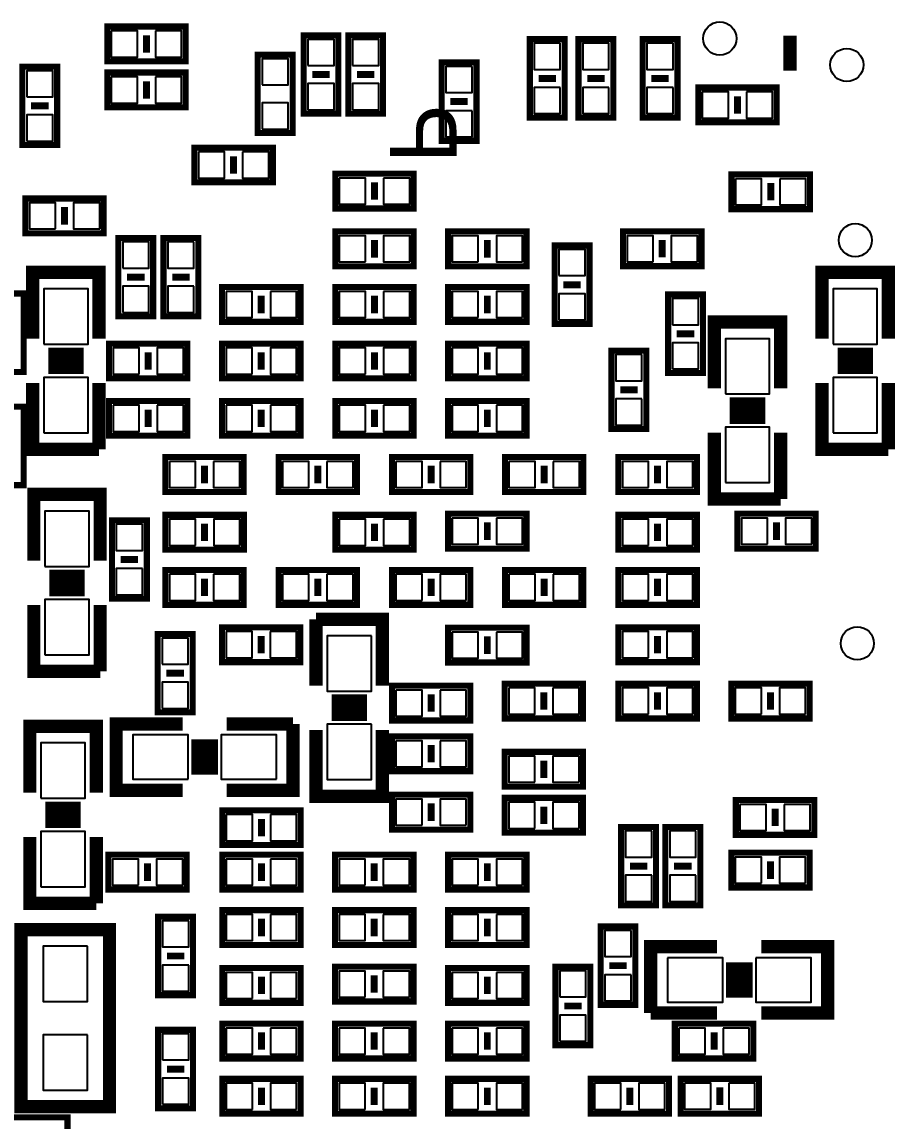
# Model space of a CAD drawing. Extents: x -61 to 349, y -42 to 245.
# Drawn here: x 32.76 to 42.78, y 19.43 to 32.04 of the extents above; entities that cross this region are included whole.
import ezdxf
from ezdxf.enums import TextEntityAlignment as Align

# ---------------------------------------------------------------- set-up
doc = ezdxf.new("R2010")
doc.units = 0
doc.layers.add('PACKAGE_GEOMETRY_SILKSCREEN_B', color=4, linetype='CONTINUOUS')
doc.layers.add('PIN_B', color=5, linetype='CONTINUOUS')

msp = doc.modelspace()

# ---------------------------------------------------------------- linework, layer by layer
at = {"layer": 'PACKAGE_GEOMETRY_SILKSCREEN_B'}
for points, const_width in [([(33.73882, 31.992316), (33.73882, 31.59252), (34.638996, 31.59252), (34.638996, 31.992316), (33.73882, 31.992316)], 0.070104), ([(34.188908, 31.692342), (34.188908, 31.892494)], 0.08001), ([(35.992816, 30.991048), (36.392612, 30.991048), (36.392612, 31.891224), (35.992816, 31.891224), (35.992816, 30.991048)], 0.070104), ([(36.505896, 30.991048), (36.905946, 30.991048), (36.905946, 31.891224), (36.505896, 31.891224), (36.505896, 30.991048)], 0.070104), ([(41.578022, 31.886398), (41.578022, 31.486348)], 0.1524), ([(38.990778, 31.847028), (38.590728, 31.847028), (38.590728, 30.946852), (38.990778, 30.946852), (38.990778, 31.847028)], 0.070104), ([(39.549324, 31.847028), (39.149528, 31.847028), (39.149528, 30.946852), (39.549324, 30.946852), (39.549324, 31.847028)], 0.070104), ([(40.285924, 31.846774), (39.885874, 31.846774), (39.885874, 30.946852), (40.285924, 30.946852), (40.285924, 31.846774)], 0.070104), ([(35.466528, 30.769052), (35.866578, 30.769052), (35.866578, 31.668974), (35.466528, 31.668974), (35.466528, 30.769052)], 0.070104), ([(32.764222, 30.631384), (33.164272, 30.631384), (33.164272, 31.53156), (32.764222, 31.53156), (32.764222, 30.631384)], 0.070104), ([(37.97808, 31.580328), (37.57803, 31.580328), (37.57803, 30.680152), (37.97808, 30.680152), (37.97808, 31.580328)], 0.070104), ([(33.73882, 31.46425), (33.73882, 31.0642), (34.638996, 31.0642), (34.638996, 31.46425), (33.73882, 31.46425)], 0.070104), ([(36.29279, 31.441136), (36.092638, 31.441136)], 0.08001), ([(36.80587, 31.441136), (36.605718, 31.441136)], 0.08001), ([(38.69055, 31.39694), (38.890702, 31.39694)], 0.08001), ([(39.24935, 31.39694), (39.449502, 31.39694)], 0.08001), ([(39.98595, 31.39694), (40.186102, 31.39694)], 0.08001), ([(34.188908, 31.164022), (34.188908, 31.364174)], 0.08001), ([(40.524938, 31.292038), (40.524938, 30.891988), (41.42486, 30.891988), (41.42486, 31.292038), (40.524938, 31.292038)], 0.070104), ([(37.677852, 31.13024), (37.878004, 31.13024)], 0.08001), ([(40.975026, 30.99181), (40.975026, 31.192216)], 0.08001), ([(33.06445, 31.081472), (32.864298, 31.081472)], 0.08001), ([(34.739326, 30.602936), (34.739326, 30.20314), (35.639502, 30.20314), (35.639502, 30.602936), (34.739326, 30.602936)], 0.070104), ([(35.189414, 30.302962), (35.189414, 30.503114)], 0.08001), ([(36.357306, 30.303216), (36.357306, 29.90342), (37.257482, 29.90342), (37.257482, 30.303216), (36.357306, 30.303216)], 0.070104), ([(40.906446, 30.29585), (40.906446, 29.8958), (41.806622, 29.8958), (41.806622, 30.29585), (40.906446, 30.29585)], 0.070104), ([(36.807394, 30.003242), (36.807394, 30.203394)], 0.08001), ([(41.356534, 29.995622), (41.356534, 30.195774)], 0.08001), ([(33.698688, 29.61894), (33.698688, 30.018736), (32.798512, 30.018736), (32.798512, 29.61894), (33.698688, 29.61894)], 0.070104), ([(33.2486, 29.918914), (33.2486, 29.718762)], 0.08001), ([(37.257482, 29.240226), (37.257482, 29.640276), (36.357306, 29.640276), (36.357306, 29.240226), (37.257482, 29.240226)], 0.070104), ([(38.552882, 29.240226), (38.552882, 29.640276), (37.652706, 29.640276), (37.652706, 29.240226), (38.552882, 29.240226)], 0.070104), ([(40.561514, 29.241242), (40.561514, 29.641038), (39.661338, 29.641038), (39.661338, 29.241242), (40.561514, 29.241242)], 0.070104), ([(33.866836, 28.66517), (34.266632, 28.66517), (34.266632, 29.565346), (33.866836, 29.565346), (33.866836, 28.66517)], 0.070104), ([(34.785046, 29.565346), (34.384996, 29.565346), (34.384996, 28.66517), (34.785046, 28.66517), (34.785046, 29.565346)], 0.070104), ([(36.807394, 29.540454), (36.807394, 29.340302)], 0.08001), ([(38.102794, 29.540454), (38.102794, 29.340302)], 0.08001), ([(40.111426, 29.541216), (40.111426, 29.341064)], 0.08001), ([(38.875716, 28.579064), (39.275512, 28.579064), (39.275512, 29.478986), (38.875716, 29.478986), (38.875716, 28.579064)], 0.070104), ([(33.645094, 28.409138), (33.645094, 29.171138), (32.883094, 29.171138), (32.883094, 28.409138)], 0.1524), ([(34.16681, 29.115258), (33.966658, 29.115258)], 0.08001), ([(34.484818, 29.115258), (34.68497, 29.115258)], 0.08001), ([(42.707814, 28.409138), (42.707814, 29.171138), (41.945814, 29.171138), (41.945814, 28.409138)], 0.1524), ([(35.057334, 29.00172), (35.057334, 28.601924), (35.95751, 28.601924), (35.95751, 29.00172), (35.057334, 29.00172)], 0.070104), ([(36.357306, 29.00172), (36.357306, 28.601924), (37.257482, 28.601924), (37.257482, 29.00172), (36.357306, 29.00172)], 0.070104), ([(38.552882, 28.601924), (38.552882, 29.00172), (37.652706, 29.00172), (37.652706, 28.601924), (38.552882, 28.601924)], 0.070104), ([(39.17569, 29.028898), (38.975538, 29.028898)], 0.08001), ([(32.778446, 28.927298), (32.378396, 28.927298), (32.378396, 28.027376), (32.778446, 28.027376), (32.778446, 28.927298)], 0.070104), ([(35.507422, 28.701746), (35.507422, 28.901898)], 0.08001), ([(36.807394, 28.701746), (36.807394, 28.901898)], 0.08001), ([(38.102794, 28.901898), (38.102794, 28.701746)], 0.08001), ([(40.178736, 28.015438), (40.578532, 28.015438), (40.578532, 28.915614), (40.178736, 28.915614), (40.178736, 28.015438)], 0.070104), ([(41.470834, 27.837638), (41.470834, 28.599638), (40.708834, 28.599638), (40.708834, 27.837638)], 0.1524), ([(34.659062, 27.9527), (34.659062, 28.35275), (33.758886, 28.35275), (33.758886, 27.9527), (34.659062, 27.9527)], 0.070104), ([(35.95751, 27.9527), (35.95751, 28.35275), (35.057334, 28.35275), (35.057334, 27.9527), (35.95751, 27.9527)], 0.070104), ([(37.257482, 27.9527), (37.257482, 28.35275), (36.357306, 28.35275), (36.357306, 27.9527), (37.257482, 27.9527)], 0.070104), ([(37.652706, 28.35275), (37.652706, 27.9527), (38.552882, 27.9527), (38.552882, 28.35275), (37.652706, 28.35275)], 0.070104), ([(40.47871, 28.465526), (40.278558, 28.465526)], 0.08001), ([(33.467294, 28.231338), (33.060894, 28.231338)], 0.1524), ([(34.208974, 28.252674), (34.208974, 28.052522)], 0.08001), ([(35.507422, 28.252674), (35.507422, 28.052522)], 0.08001), ([(36.807394, 28.252674), (36.807394, 28.052522)], 0.08001), ([(38.102794, 28.052522), (38.102794, 28.252674)], 0.08001), ([(39.928546, 28.271724), (39.528496, 28.271724), (39.528496, 27.371548), (39.928546, 27.371548), (39.928546, 28.271724)], 0.070104), ([(42.530014, 28.231338), (42.123614, 28.231338)], 0.1524), ([(33.467294, 28.078938), (33.060894, 28.078938)], 0.1524), ([(42.530014, 28.078938), (42.123614, 28.078938)], 0.1524), ([(32.883094, 27.901138), (32.883094, 27.139138), (33.645094, 27.139138)], 0.1524), ([(33.645094, 27.139138), (33.645094, 27.901138)], 0.1524), ([(41.945814, 27.901138), (41.945814, 27.139138), (42.707814, 27.139138)], 0.1524), ([(42.707814, 27.139138), (42.707814, 27.901138)], 0.1524), ([(39.628318, 27.821636), (39.82847, 27.821636)], 0.08001), ([(32.778446, 27.627326), (32.378396, 27.627326), (32.378396, 26.72715), (32.778446, 26.72715), (32.778446, 27.627326)], 0.070104), ([(33.758886, 27.694636), (33.758886, 27.29484), (34.659062, 27.29484), (34.659062, 27.694636), (33.758886, 27.694636)], 0.070104), ([(34.208974, 27.394662), (34.208974, 27.594814)], 0.08001), ([(35.057334, 27.694636), (35.057334, 27.29484), (35.95751, 27.29484), (35.95751, 27.694636), (35.057334, 27.694636)], 0.070104), ([(35.507422, 27.394662), (35.507422, 27.594814)], 0.08001), ([(36.357306, 27.694636), (36.357306, 27.29484), (37.257482, 27.29484), (37.257482, 27.694636), (36.357306, 27.694636)], 0.070104), ([(36.807394, 27.394662), (36.807394, 27.594814)], 0.08001), ([(37.652706, 27.694636), (37.652706, 27.29484), (38.552882, 27.29484), (38.552882, 27.694636), (37.652706, 27.694636)], 0.070104), ([(38.102794, 27.394662), (38.102794, 27.594814)], 0.08001), ([(41.293034, 27.659838), (40.886634, 27.659838)], 0.1524), ([(41.293034, 27.507438), (40.886634, 27.507438)], 0.1524), ([(40.708834, 27.329638), (40.708834, 26.567638), (41.470834, 26.567638)], 0.1524), ([(41.470834, 26.567638), (41.470834, 27.329638)], 0.1524), ([(34.406332, 27.049476), (34.406332, 26.649426), (35.306508, 26.649426), (35.306508, 27.049476), (34.406332, 27.049476)], 0.070104), ([(35.706812, 27.049476), (35.706812, 26.649426), (36.606988, 26.649426), (36.606988, 27.049476), (35.706812, 27.049476)], 0.070104), ([(37.007546, 27.049476), (37.007546, 26.649426), (37.907722, 26.649426), (37.907722, 27.049476), (37.007546, 27.049476)], 0.070104), ([(38.305486, 27.049476), (38.305486, 26.649426), (39.205662, 26.649426), (39.205662, 27.049476), (38.305486, 27.049476)], 0.070104), ([(40.508174, 26.649426), (40.508174, 27.049476), (39.607998, 27.049476), (39.607998, 26.649426), (40.508174, 26.649426)], 0.070104), ([(34.85642, 26.749502), (34.85642, 26.949654)], 0.08001), ([(36.1569, 26.749502), (36.1569, 26.949654)], 0.08001), ([(37.457634, 26.749502), (37.457634, 26.949654)], 0.08001), ([(38.755574, 26.749502), (38.755574, 26.949654)], 0.08001), ([(40.058086, 26.949654), (40.058086, 26.749502)], 0.08001), ([(33.657794, 25.858978), (33.657794, 26.620978), (32.895794, 26.620978), (32.895794, 25.858978)], 0.1524), ([(35.307016, 25.98674), (35.307016, 26.386536), (34.40684, 26.386536), (34.40684, 25.98674), (35.307016, 25.98674)], 0.070104), ([(36.357306, 26.386536), (36.357306, 25.98674), (37.257482, 25.98674), (37.257482, 26.386536), (36.357306, 26.386536)], 0.070104), ([(37.652706, 26.399236), (37.652706, 25.99944), (38.552882, 25.99944), (38.552882, 26.399236), (37.652706, 26.399236)], 0.070104), ([(40.508174, 25.98674), (40.508174, 26.386536), (39.607998, 26.386536), (39.607998, 25.98674), (40.508174, 25.98674)], 0.070104), ([(41.873932, 25.99944), (41.873932, 26.399236), (40.973756, 26.399236), (40.973756, 25.99944), (41.873932, 25.99944)], 0.070104), ([(34.192972, 26.324306), (33.792922, 26.324306), (33.792922, 25.42413), (34.192972, 25.42413), (34.192972, 26.324306)], 0.070104), ([(34.856928, 26.286714), (34.856928, 26.086562)], 0.08001), ([(36.807394, 26.086562), (36.807394, 26.286714)], 0.08001), ([(38.102794, 26.099262), (38.102794, 26.299414)], 0.08001), ([(40.058086, 26.286714), (40.058086, 26.086562)], 0.08001), ([(41.423844, 26.299414), (41.423844, 26.099262)], 0.08001), ([(33.892998, 25.874218), (34.09315, 25.874218)], 0.08001), ([(33.479994, 25.681178), (33.073594, 25.681178)], 0.1524), ([(34.406332, 25.754076), (34.406332, 25.354026), (35.306508, 25.354026), (35.306508, 25.754076), (34.406332, 25.754076)], 0.070104), ([(35.706812, 25.754076), (35.706812, 25.354026), (36.606988, 25.354026), (36.606988, 25.754076), (35.706812, 25.754076)], 0.070104), ([(37.907722, 25.354026), (37.907722, 25.754076), (37.007546, 25.754076), (37.007546, 25.354026), (37.907722, 25.354026)], 0.070104), ([(38.305486, 25.754076), (38.305486, 25.354026), (39.205662, 25.354026), (39.205662, 25.754076), (38.305486, 25.754076)], 0.070104), ([(40.508174, 25.354026), (40.508174, 25.754076), (39.607998, 25.754076), (39.607998, 25.354026), (40.508174, 25.354026)], 0.070104), ([(34.85642, 25.454102), (34.85642, 25.654254)], 0.08001), ([(36.1569, 25.454102), (36.1569, 25.654254)], 0.08001), ([(37.457634, 25.654254), (37.457634, 25.454102)], 0.08001), ([(38.755574, 25.454102), (38.755574, 25.654254)], 0.08001), ([(40.058086, 25.654254), (40.058086, 25.454102)], 0.08001), ([(33.479994, 25.528778), (33.073594, 25.528778)], 0.1524), ([(32.895794, 25.350978), (32.895794, 24.588978), (33.657794, 24.588978)], 0.1524), ([(33.657794, 24.588978), (33.657794, 25.350978)], 0.1524), ([(36.136834, 25.188418), (36.136834, 24.426418)], 0.1524), ([(36.898834, 24.426418), (36.898834, 25.188418), (36.136834, 25.188418)], 0.1524), ([(35.056826, 25.095708), (35.056826, 24.695912), (35.957002, 24.695912), (35.957002, 25.095708), (35.056826, 25.095708)], 0.070104), ([(37.652706, 25.091136), (37.652706, 24.69134), (38.552882, 24.69134), (38.552882, 25.091136), (37.652706, 25.091136)], 0.070104), ([(40.508174, 24.695912), (40.508174, 25.095708), (39.607998, 25.095708), (39.607998, 24.695912), (40.508174, 24.695912)], 0.070104), ([(34.318702, 24.11857), (34.718752, 24.11857), (34.718752, 25.018746), (34.318702, 25.018746), (34.318702, 24.11857)], 0.070104), ([(35.506914, 24.795734), (35.506914, 24.995886)], 0.08001), ([(38.102794, 24.791162), (38.102794, 24.991314)], 0.08001), ([(40.058086, 24.995886), (40.058086, 24.795734)], 0.08001), ([(34.61893, 24.568658), (34.418778, 24.568658)], 0.08001), ([(38.302438, 24.449278), (38.302438, 24.049228), (39.202614, 24.049228), (39.202614, 24.449278), (38.302438, 24.449278)], 0.070104), ([(40.508174, 24.049228), (40.508174, 24.449278), (39.607998, 24.449278), (39.607998, 24.049228), (40.508174, 24.049228)], 0.070104), ([(41.803828, 24.049228), (41.803828, 24.449278), (40.903652, 24.449278), (40.903652, 24.049228), (41.803828, 24.049228)], 0.070104), ([(37.007546, 24.425656), (37.007546, 24.02586), (37.907722, 24.02586), (37.907722, 24.425656), (37.007546, 24.425656)], 0.070104), ([(37.457634, 24.125682), (37.457634, 24.325834)], 0.08001), ([(38.752526, 24.149304), (38.752526, 24.349456)], 0.08001), ([(40.058086, 24.349456), (40.058086, 24.149304)], 0.08001), ([(41.35374, 24.349456), (41.35374, 24.149304)], 0.08001), ([(36.314634, 24.248618), (36.721034, 24.248618)], 0.1524), ([(36.314634, 24.096218), (36.721034, 24.096218)], 0.1524), ([(33.612074, 23.197058), (33.612074, 23.959058), (32.850074, 23.959058), (32.850074, 23.197058)], 0.1524), ([(34.602928, 23.986998), (33.840928, 23.986998), (33.840928, 23.224998), (34.602928, 23.224998)], 0.1524), ([(35.872928, 23.986998), (35.110928, 23.986998)], 0.1524), ([(35.110928, 23.224998), (35.872928, 23.224998), (35.872928, 23.986998)], 0.1524), ([(36.136834, 23.918418), (36.136834, 23.156418), (36.898834, 23.156418), (36.898834, 23.918418)], 0.1524), ([(34.780728, 23.809198), (34.780728, 23.402798)], 0.1524), ([(34.933128, 23.809198), (34.933128, 23.402798)], 0.1524), ([(37.007546, 23.84425), (37.007546, 23.4442), (37.907722, 23.4442), (37.907722, 23.84425), (37.007546, 23.84425)], 0.070104), ([(37.457634, 23.544022), (37.457634, 23.744174)], 0.08001), ([(39.202614, 23.2664), (39.202614, 23.66645), (38.302438, 23.66645), (38.302438, 23.2664), (39.202614, 23.2664)], 0.070104), ([(38.752526, 23.566374), (38.752526, 23.366222)], 0.08001), ([(33.434274, 23.019258), (33.027874, 23.019258)], 0.1524), ([(37.907722, 22.77364), (37.907722, 23.173436), (37.007546, 23.173436), (37.007546, 22.77364), (37.907722, 22.77364)], 0.070104), ([(37.457634, 23.073614), (37.457634, 22.873462)], 0.08001), ([(39.202614, 22.737826), (39.202614, 23.137876), (38.302438, 23.137876), (38.302438, 22.737826), (39.202614, 22.737826)], 0.070104), ([(40.956738, 23.113238), (40.956738, 22.713442), (41.856914, 22.713442), (41.856914, 23.113238), (40.956738, 23.113238)], 0.070104), ([(35.059366, 22.995636), (35.059366, 22.59584), (35.959542, 22.59584), (35.959542, 22.995636), (35.059366, 22.995636)], 0.070104), ([(38.752526, 23.038054), (38.752526, 22.837902)], 0.08001), ([(41.406826, 22.813264), (41.406826, 23.013416)], 0.08001), ([(33.434274, 22.866858), (33.027874, 22.866858)], 0.1524), ([(35.509454, 22.695662), (35.509454, 22.895814)], 0.08001), ([(40.040052, 22.803612), (39.640002, 22.803612), (39.640002, 21.90369), (40.040052, 21.90369), (40.040052, 22.803612)], 0.070104), ([(40.548052, 22.803612), (40.148002, 22.803612), (40.148002, 21.90369), (40.548052, 21.90369), (40.548052, 22.803612)], 0.070104), ([(32.850074, 22.689058), (32.850074, 21.927058), (33.612074, 21.927058)], 0.1524), ([(33.612074, 21.927058), (33.612074, 22.689058)], 0.1524), ([(34.651442, 22.0853), (34.651442, 22.48535), (33.751266, 22.48535), (33.751266, 22.0853), (34.651442, 22.0853)], 0.070104), ([(35.059366, 22.48535), (35.059366, 22.0853), (35.959542, 22.0853), (35.959542, 22.48535), (35.059366, 22.48535)], 0.070104), ([(37.254688, 22.0853), (37.254688, 22.48535), (36.354512, 22.48535), (36.354512, 22.0853), (37.254688, 22.0853)], 0.070104), ([(38.552882, 22.0853), (38.552882, 22.48535), (37.652706, 22.48535), (37.652706, 22.0853), (38.552882, 22.0853)], 0.070104), ([(41.803828, 22.10816), (41.803828, 22.507956), (40.903652, 22.507956), (40.903652, 22.10816), (41.803828, 22.10816)], 0.070104), ([(34.201354, 22.385274), (34.201354, 22.185122)], 0.08001), ([(35.509454, 22.185122), (35.509454, 22.385274)], 0.08001), ([(36.8046, 22.385274), (36.8046, 22.185122)], 0.08001), ([(38.102794, 22.385274), (38.102794, 22.185122)], 0.08001), ([(39.740078, 22.353778), (39.94023, 22.353778)], 0.08001), ([(40.248078, 22.353778), (40.44823, 22.353778)], 0.08001), ([(41.35374, 22.408134), (41.35374, 22.207982)], 0.08001), ([(35.059366, 21.84908), (35.059366, 21.44903), (35.959542, 21.44903), (35.959542, 21.84908), (35.059366, 21.84908)], 0.070104), ([(36.354512, 21.84908), (36.354512, 21.44903), (37.254688, 21.44903), (37.254688, 21.84908), (36.354512, 21.84908)], 0.070104), ([(37.652706, 21.84908), (37.652706, 21.44903), (38.552882, 21.44903), (38.552882, 21.84908), (37.652706, 21.84908)], 0.070104), ([(32.748474, 21.624798), (32.748474, 19.592798), (33.764474, 19.592798), (33.764474, 21.624798), (32.748474, 21.624798)], 0.1524), ([(34.723832, 21.772626), (34.324036, 21.772626), (34.324036, 20.87245), (34.723832, 20.87245), (34.723832, 21.772626)], 0.070104), ([(35.509454, 21.549106), (35.509454, 21.749258)], 0.08001), ([(36.8046, 21.549106), (36.8046, 21.749258)], 0.08001), ([(38.102794, 21.549106), (38.102794, 21.749258)], 0.08001), ([(39.803324, 21.661628), (39.403528, 21.661628), (39.403528, 20.761452), (39.803324, 20.761452), (39.803324, 21.661628)], 0.070104), ([(40.741854, 21.429218), (39.979854, 21.429218), (39.979854, 20.667218)], 0.1524), ([(41.249854, 20.667218), (42.011854, 20.667218), (42.011854, 21.429218), (41.249854, 21.429218)], 0.1524), ([(34.423858, 21.322538), (34.62401, 21.322538)], 0.08001), ([(40.919654, 20.845018), (40.919654, 21.251418)], 0.1524), ([(41.072054, 20.845018), (41.072054, 21.251418)], 0.1524), ([(35.959542, 20.78482), (35.959542, 21.184616), (35.059366, 21.184616), (35.059366, 20.78482), (35.959542, 20.78482)], 0.070104), ([(37.254688, 20.80006), (37.254688, 21.199856), (36.354512, 21.199856), (36.354512, 20.80006), (37.254688, 20.80006)], 0.070104), ([(37.652706, 21.184616), (37.652706, 20.78482), (38.552882, 20.78482), (38.552882, 21.184616), (37.652706, 21.184616)], 0.070104), ([(38.885622, 20.298664), (39.285672, 20.298664), (39.285672, 21.198586), (38.885622, 21.198586), (38.885622, 20.298664)], 0.070104), ([(39.50335, 21.21154), (39.703502, 21.21154)], 0.08001), ([(35.509454, 21.084794), (35.509454, 20.884642)], 0.08001), ([(36.8046, 21.100034), (36.8046, 20.899882)], 0.08001), ([(38.102794, 20.884642), (38.102794, 21.084794)], 0.08001), ([(39.18585, 20.748498), (38.985698, 20.748498)], 0.08001), ([(39.979854, 20.667218), (40.741854, 20.667218)], 0.1524), ([(35.059366, 20.545552), (35.059366, 20.145502), (35.959542, 20.145502), (35.959542, 20.545552), (35.059366, 20.545552)], 0.070104), ([(36.354512, 20.545552), (36.354512, 20.145502), (37.254688, 20.145502), (37.254688, 20.545552), (36.354512, 20.545552)], 0.070104), ([(37.652706, 20.545552), (37.652706, 20.145502), (38.552882, 20.145502), (38.552882, 20.545552), (37.652706, 20.545552)], 0.070104), ([(40.256206, 20.545552), (40.256206, 20.145502), (41.156382, 20.145502), (41.156382, 20.545552), (40.256206, 20.545552)], 0.070104), ([(34.324036, 19.574764), (34.723832, 19.574764), (34.723832, 20.474686), (34.324036, 20.474686), (34.324036, 19.574764)], 0.070104), ([(35.509454, 20.245324), (35.509454, 20.445476)], 0.08001), ([(36.8046, 20.245324), (36.8046, 20.445476)], 0.08001), ([(38.102794, 20.245324), (38.102794, 20.445476)], 0.08001), ([(40.706294, 20.245324), (40.706294, 20.445476)], 0.08001), ([(34.62401, 20.024598), (34.423858, 20.024598)], 0.08001), ([(35.959542, 19.512026), (35.959542, 19.912076), (35.059366, 19.912076), (35.059366, 19.512026), (35.959542, 19.512026)], 0.070104), ([(37.254688, 19.512026), (37.254688, 19.912076), (36.354512, 19.912076), (36.354512, 19.512026), (37.254688, 19.512026)], 0.070104), ([(38.552882, 19.512026), (38.552882, 19.912076), (37.652706, 19.912076), (37.652706, 19.512026), (38.552882, 19.512026)], 0.070104), ([(40.188642, 19.512026), (40.188642, 19.912076), (39.288466, 19.912076), (39.288466, 19.512026), (40.188642, 19.512026)], 0.070104), ([(40.321738, 19.912838), (40.321738, 19.512788), (41.221914, 19.512788), (41.221914, 19.912838), (40.321738, 19.912838)], 0.070104), ([(35.509454, 19.812254), (35.509454, 19.612102)], 0.08001), ([(36.8046, 19.812254), (36.8046, 19.612102)], 0.08001), ([(38.102794, 19.812254), (38.102794, 19.612102)], 0.08001), ([(39.738554, 19.812254), (39.738554, 19.612102)], 0.08001), ([(40.771826, 19.612864), (40.771826, 19.813016)], 0.08001), ([(32.382968, 19.469354), (32.382968, 19.069304), (33.28289, 19.069304), (33.28289, 19.469354), (32.382968, 19.469354)], 0.070104)]:
    msp.add_lwpolyline(points, dxfattribs=dict(at, const_width=const_width))
at = {"layer": 'PIN_B'}
for points in [[(33.784921, 31.942405), (33.784921, 31.642431), (34.084895, 31.642431), (34.084895, 31.942405)], [(34.292921, 31.942405), (34.292921, 31.642431), (34.592895, 31.642431), (34.592895, 31.942405)], [(36.042727, 31.545149), (36.342701, 31.545149), (36.342701, 31.845123), (36.042727, 31.845123)], [(36.555807, 31.545149), (36.855781, 31.545149), (36.855781, 31.845123), (36.555807, 31.845123)], [(38.940613, 31.800927), (38.640639, 31.800927), (38.640639, 31.500953), (38.940613, 31.500953)], [(39.499413, 31.800927), (39.199439, 31.800927), (39.199439, 31.500953), (39.499413, 31.500953)], [(40.236013, 31.800927), (39.936039, 31.800927), (39.936039, 31.500953), (40.236013, 31.500953)], [(35.516439, 31.323153), (35.816413, 31.323153), (35.816413, 31.623127), (35.516439, 31.623127)], [(32.814387, 31.185485), (33.114361, 31.185485), (33.114361, 31.485459), (32.814387, 31.485459)], [(37.927915, 31.534227), (37.627941, 31.534227), (37.627941, 31.234253), (37.927915, 31.234253)], [(33.784921, 31.414085), (33.784921, 31.114111), (34.084895, 31.114111), (34.084895, 31.414085)], [(34.292921, 31.414085), (34.292921, 31.114111), (34.592895, 31.114111), (34.592895, 31.414085)], [(36.042727, 31.037149), (36.342701, 31.037149), (36.342701, 31.337123), (36.042727, 31.337123)], [(36.555807, 31.037149), (36.855781, 31.037149), (36.855781, 31.337123), (36.555807, 31.337123)], [(38.940613, 31.292927), (38.640639, 31.292927), (38.640639, 30.992953), (38.940613, 30.992953)], [(39.499413, 31.292927), (39.199439, 31.292927), (39.199439, 30.992953), (39.499413, 30.992953)], [(40.236013, 31.292927), (39.936039, 31.292927), (39.936039, 30.992953), (40.236013, 30.992953)], [(40.571039, 31.242127), (40.571039, 30.942153), (40.871013, 30.942153), (40.871013, 31.242127)], [(41.079039, 31.242127), (41.079039, 30.942153), (41.379013, 30.942153), (41.379013, 31.242127)], [(35.516439, 30.815153), (35.816413, 30.815153), (35.816413, 31.115127), (35.516439, 31.115127)], [(32.814387, 30.677485), (33.114361, 30.677485), (33.114361, 30.977459), (32.814387, 30.977459)], [(37.927915, 31.026227), (37.627941, 31.026227), (37.627941, 30.726253), (37.927915, 30.726253)], [(34.785427, 30.553025), (34.785427, 30.253051), (35.085401, 30.253051), (35.085401, 30.553025)], [(35.293427, 30.553025), (35.293427, 30.253051), (35.593401, 30.253051), (35.593401, 30.553025)], [(36.403407, 30.253305), (36.403407, 29.953331), (36.703381, 29.953331), (36.703381, 30.253305)], [(36.911407, 30.253305), (36.911407, 29.953331), (37.211381, 29.953331), (37.211381, 30.253305)], [(40.952547, 30.245685), (40.952547, 29.945711), (41.252521, 29.945711), (41.252521, 30.245685)], [(41.460547, 30.245685), (41.460547, 29.945711), (41.760521, 29.945711), (41.760521, 30.245685)], [(33.144714, 29.668724), (33.144714, 29.968698), (32.84474, 29.968698), (32.84474, 29.668724)], [(33.652714, 29.668724), (33.652714, 29.968698), (33.35274, 29.968698), (33.35274, 29.668724)], [(36.703508, 29.290264), (36.703508, 29.590238), (36.403534, 29.590238), (36.403534, 29.290264)], [(37.211508, 29.290264), (37.211508, 29.590238), (36.911534, 29.590238), (36.911534, 29.290264)], [(37.998908, 29.290264), (37.998908, 29.590238), (37.698934, 29.590238), (37.698934, 29.290264)], [(38.506908, 29.290264), (38.506908, 29.590238), (38.206934, 29.590238), (38.206934, 29.290264)], [(40.00754, 29.291026), (40.00754, 29.591), (39.707566, 29.591), (39.707566, 29.291026)], [(40.51554, 29.291026), (40.51554, 29.591), (40.215566, 29.591), (40.215566, 29.291026)], [(33.916747, 29.219271), (34.216721, 29.219271), (34.216721, 29.519245), (33.916747, 29.519245)], [(34.734881, 29.519245), (34.434907, 29.519245), (34.434907, 29.219271), (34.734881, 29.219271)], [(38.925627, 29.132911), (39.225601, 29.132911), (39.225601, 29.432885), (38.925627, 29.432885)], [(33.010094, 28.345638), (33.518094, 28.345638), (33.518094, 28.980638), (33.010094, 28.980638)], [(33.916747, 28.711271), (34.216721, 28.711271), (34.216721, 29.011245), (33.916747, 29.011245)], [(34.734881, 29.011245), (34.434907, 29.011245), (34.434907, 28.711271), (34.734881, 28.711271)], [(35.103435, 28.951809), (35.103435, 28.651835), (35.403409, 28.651835), (35.403409, 28.951809)], [(35.611435, 28.951809), (35.611435, 28.651835), (35.911409, 28.651835), (35.911409, 28.951809)], [(36.403407, 28.951809), (36.403407, 28.651835), (36.703381, 28.651835), (36.703381, 28.951809)], [(36.911407, 28.951809), (36.911407, 28.651835), (37.211381, 28.651835), (37.211381, 28.951809)], [(37.998908, 28.651708), (37.998908, 28.951682), (37.698934, 28.951682), (37.698934, 28.651708)], [(38.506908, 28.651708), (38.506908, 28.951682), (38.206934, 28.951682), (38.206934, 28.651708)], [(38.925627, 28.624911), (39.225601, 28.624911), (39.225601, 28.924885), (38.925627, 28.924885)], [(42.072814, 28.345638), (42.580814, 28.345638), (42.580814, 28.980638), (42.072814, 28.980638)], [(40.228647, 28.569539), (40.528621, 28.569539), (40.528621, 28.869513), (40.228647, 28.869513)], [(40.835834, 27.774138), (41.343834, 27.774138), (41.343834, 28.409138), (40.835834, 28.409138)], [(34.105088, 28.002484), (34.105088, 28.302458), (33.805114, 28.302458), (33.805114, 28.002484)], [(34.613088, 28.002484), (34.613088, 28.302458), (34.313114, 28.302458), (34.313114, 28.002484)], [(35.403536, 28.002484), (35.403536, 28.302458), (35.103562, 28.302458), (35.103562, 28.002484)], [(35.911536, 28.002484), (35.911536, 28.302458), (35.611562, 28.302458), (35.611562, 28.002484)], [(36.703508, 28.002484), (36.703508, 28.302458), (36.403534, 28.302458), (36.403534, 28.002484)], [(37.211508, 28.002484), (37.211508, 28.302458), (36.911534, 28.302458), (36.911534, 28.002484)], [(37.698807, 28.302585), (37.698807, 28.002611), (37.998781, 28.002611), (37.998781, 28.302585)], [(38.206807, 28.302585), (38.206807, 28.002611), (38.506781, 28.002611), (38.506781, 28.302585)], [(40.228647, 28.061539), (40.528621, 28.061539), (40.528621, 28.361513), (40.228647, 28.361513)], [(39.878381, 28.225623), (39.578407, 28.225623), (39.578407, 27.925649), (39.878381, 27.925649)], [(33.010094, 27.329638), (33.518094, 27.329638), (33.518094, 27.964638), (33.010094, 27.964638)], [(42.072814, 27.329638), (42.580814, 27.329638), (42.580814, 27.964638), (42.072814, 27.964638)], [(33.804987, 27.644725), (33.804987, 27.344751), (34.104961, 27.344751), (34.104961, 27.644725)], [(34.312987, 27.644725), (34.312987, 27.344751), (34.612961, 27.344751), (34.612961, 27.644725)], [(35.103435, 27.644725), (35.103435, 27.344751), (35.403409, 27.344751), (35.403409, 27.644725)], [(35.611435, 27.644725), (35.611435, 27.344751), (35.911409, 27.344751), (35.911409, 27.644725)], [(36.403407, 27.644725), (36.403407, 27.344751), (36.703381, 27.344751), (36.703381, 27.644725)], [(36.911407, 27.644725), (36.911407, 27.344751), (37.211381, 27.344751), (37.211381, 27.644725)], [(37.698807, 27.644725), (37.698807, 27.344751), (37.998781, 27.344751), (37.998781, 27.644725)], [(38.206807, 27.644725), (38.206807, 27.344751), (38.506781, 27.344751), (38.506781, 27.644725)], [(39.878381, 27.717623), (39.578407, 27.717623), (39.578407, 27.417649), (39.878381, 27.417649)], [(40.835834, 26.758138), (41.343834, 26.758138), (41.343834, 27.393138), (40.835834, 27.393138)], [(34.452433, 26.999565), (34.452433, 26.699591), (34.752407, 26.699591), (34.752407, 26.999565)], [(34.960433, 26.999565), (34.960433, 26.699591), (35.260407, 26.699591), (35.260407, 26.999565)], [(35.752913, 26.999565), (35.752913, 26.699591), (36.052887, 26.699591), (36.052887, 26.999565)], [(36.260913, 26.999565), (36.260913, 26.699591), (36.560887, 26.699591), (36.560887, 26.999565)], [(37.053647, 26.999565), (37.053647, 26.699591), (37.353621, 26.699591), (37.353621, 26.999565)], [(37.561647, 26.999565), (37.561647, 26.699591), (37.861621, 26.699591), (37.861621, 26.999565)], [(38.351587, 26.999565), (38.351587, 26.699591), (38.651561, 26.699591), (38.651561, 26.999565)], [(38.859587, 26.999565), (38.859587, 26.699591), (39.159561, 26.699591), (39.159561, 26.999565)], [(39.9542, 26.699464), (39.9542, 26.999438), (39.654226, 26.999438), (39.654226, 26.699464)], [(40.4622, 26.699464), (40.4622, 26.999438), (40.162226, 26.999438), (40.162226, 26.699464)], [(33.022794, 25.795478), (33.530794, 25.795478), (33.530794, 26.430478), (33.022794, 26.430478)], [(34.143061, 26.278205), (33.843087, 26.278205), (33.843087, 25.978231), (34.143061, 25.978231)], [(34.753042, 26.036524), (34.753042, 26.336498), (34.453068, 26.336498), (34.453068, 26.036524)], [(35.261042, 26.036524), (35.261042, 26.336498), (34.961068, 26.336498), (34.961068, 26.036524)], [(36.403407, 26.336625), (36.403407, 26.036651), (36.703381, 26.036651), (36.703381, 26.336625)], [(36.911407, 26.336625), (36.911407, 26.036651), (37.211381, 26.036651), (37.211381, 26.336625)], [(37.698807, 26.349325), (37.698807, 26.049351), (37.998781, 26.049351), (37.998781, 26.349325)], [(38.206807, 26.349325), (38.206807, 26.049351), (38.506781, 26.049351), (38.506781, 26.349325)], [(39.9542, 26.036524), (39.9542, 26.336498), (39.654226, 26.336498), (39.654226, 26.036524)], [(40.4622, 26.036524), (40.4622, 26.336498), (40.162226, 26.336498), (40.162226, 26.036524)], [(41.319958, 26.049224), (41.319958, 26.349198), (41.019984, 26.349198), (41.019984, 26.049224)], [(41.827958, 26.049224), (41.827958, 26.349198), (41.527984, 26.349198), (41.527984, 26.049224)], [(34.143061, 25.770205), (33.843087, 25.770205), (33.843087, 25.470231), (34.143061, 25.470231)], [(34.452433, 25.704165), (34.452433, 25.404191), (34.752407, 25.404191), (34.752407, 25.704165)], [(34.960433, 25.704165), (34.960433, 25.404191), (35.260407, 25.404191), (35.260407, 25.704165)], [(35.752913, 25.704165), (35.752913, 25.404191), (36.052887, 25.404191), (36.052887, 25.704165)], [(36.260913, 25.704165), (36.260913, 25.404191), (36.560887, 25.404191), (36.560887, 25.704165)], [(37.353748, 25.404064), (37.353748, 25.704038), (37.053774, 25.704038), (37.053774, 25.404064)], [(37.861748, 25.404064), (37.861748, 25.704038), (37.561774, 25.704038), (37.561774, 25.404064)], [(38.351587, 25.704165), (38.351587, 25.404191), (38.651561, 25.404191), (38.651561, 25.704165)], [(38.859587, 25.704165), (38.859587, 25.404191), (39.159561, 25.404191), (39.159561, 25.704165)], [(39.9542, 25.404064), (39.9542, 25.704038), (39.654226, 25.704038), (39.654226, 25.404064)], [(40.4622, 25.404064), (40.4622, 25.704038), (40.162226, 25.704038), (40.162226, 25.404064)], [(33.022794, 24.779478), (33.530794, 24.779478), (33.530794, 25.414478), (33.022794, 25.414478)], [(35.102927, 25.045797), (35.102927, 24.745823), (35.402901, 24.745823), (35.402901, 25.045797)], [(35.610927, 25.045797), (35.610927, 24.745823), (35.910901, 24.745823), (35.910901, 25.045797)], [(36.771834, 24.997918), (36.263834, 24.997918), (36.263834, 24.362918), (36.771834, 24.362918)], [(37.698807, 25.041225), (37.698807, 24.741251), (37.998781, 24.741251), (37.998781, 25.041225)], [(38.206807, 25.041225), (38.206807, 24.741251), (38.506781, 24.741251), (38.506781, 25.041225)], [(39.9542, 24.745696), (39.9542, 25.04567), (39.654226, 25.04567), (39.654226, 24.745696)], [(40.4622, 24.745696), (40.4622, 25.04567), (40.162226, 25.04567), (40.162226, 24.745696)], [(34.368867, 24.672671), (34.668841, 24.672671), (34.668841, 24.972645), (34.368867, 24.972645)], [(34.368867, 24.164671), (34.668841, 24.164671), (34.668841, 24.464645), (34.368867, 24.464645)], [(37.053647, 24.375745), (37.053647, 24.075771), (37.353621, 24.075771), (37.353621, 24.375745)], [(37.561647, 24.375745), (37.561647, 24.075771), (37.861621, 24.075771), (37.861621, 24.375745)], [(38.348539, 24.399367), (38.348539, 24.099393), (38.648513, 24.099393), (38.648513, 24.399367)], [(38.856539, 24.399367), (38.856539, 24.099393), (39.156513, 24.099393), (39.156513, 24.399367)], [(39.9542, 24.099266), (39.9542, 24.39924), (39.654226, 24.39924), (39.654226, 24.099266)], [(40.4622, 24.099266), (40.4622, 24.39924), (40.162226, 24.39924), (40.162226, 24.099266)], [(41.249854, 24.099266), (41.249854, 24.39924), (40.94988, 24.39924), (40.94988, 24.099266)], [(41.757854, 24.099266), (41.757854, 24.39924), (41.45788, 24.39924), (41.45788, 24.099266)], [(36.771834, 23.981918), (36.263834, 23.981918), (36.263834, 23.346918), (36.771834, 23.346918)], [(34.666428, 23.351998), (34.666428, 23.859998), (34.031428, 23.859998), (34.031428, 23.351998)], [(35.682428, 23.351998), (35.682428, 23.859998), (35.047428, 23.859998), (35.047428, 23.351998)], [(32.977074, 23.133558), (33.485074, 23.133558), (33.485074, 23.768558), (32.977074, 23.768558)], [(37.053647, 23.794085), (37.053647, 23.494111), (37.353621, 23.494111), (37.353621, 23.794085)], [(37.561647, 23.794085), (37.561647, 23.494111), (37.861621, 23.494111), (37.861621, 23.794085)], [(38.64864, 23.316184), (38.64864, 23.616158), (38.348666, 23.616158), (38.348666, 23.316184)], [(39.15664, 23.316184), (39.15664, 23.616158), (38.856666, 23.616158), (38.856666, 23.316184)], [(37.353748, 22.823424), (37.353748, 23.123398), (37.053774, 23.123398), (37.053774, 22.823424)], [(37.861748, 22.823424), (37.861748, 23.123398), (37.561774, 23.123398), (37.561774, 22.823424)], [(38.64864, 22.787864), (38.64864, 23.087838), (38.348666, 23.087838), (38.348666, 22.787864)], [(39.15664, 22.787864), (39.15664, 23.087838), (38.856666, 23.087838), (38.856666, 22.787864)], [(41.002839, 23.063327), (41.002839, 22.763353), (41.302813, 22.763353), (41.302813, 23.063327)], [(41.510839, 23.063327), (41.510839, 22.763353), (41.810813, 22.763353), (41.810813, 23.063327)], [(35.105467, 22.945725), (35.105467, 22.645751), (35.405441, 22.645751), (35.405441, 22.945725)], [(35.613467, 22.945725), (35.613467, 22.645751), (35.913441, 22.645751), (35.913441, 22.945725)], [(32.977074, 22.117558), (33.485074, 22.117558), (33.485074, 22.752558), (32.977074, 22.752558)], [(39.990141, 22.757765), (39.690167, 22.757765), (39.690167, 22.457791), (39.990141, 22.457791)], [(40.498141, 22.757765), (40.198167, 22.757765), (40.198167, 22.457791), (40.498141, 22.457791)], [(41.249854, 22.157944), (41.249854, 22.457918), (40.94988, 22.457918), (40.94988, 22.157944)], [(41.757854, 22.157944), (41.757854, 22.457918), (41.45788, 22.457918), (41.45788, 22.157944)], [(34.097468, 22.135084), (34.097468, 22.435058), (33.797494, 22.435058), (33.797494, 22.135084)], [(34.605468, 22.135084), (34.605468, 22.435058), (34.305494, 22.435058), (34.305494, 22.135084)], [(35.105467, 22.435185), (35.105467, 22.135211), (35.405441, 22.135211), (35.405441, 22.435185)], [(35.613467, 22.435185), (35.613467, 22.135211), (35.913441, 22.135211), (35.913441, 22.435185)], [(36.700714, 22.135084), (36.700714, 22.435058), (36.40074, 22.435058), (36.40074, 22.135084)], [(37.208714, 22.135084), (37.208714, 22.435058), (36.90874, 22.435058), (36.90874, 22.135084)], [(37.998908, 22.135084), (37.998908, 22.435058), (37.698934, 22.435058), (37.698934, 22.135084)], [(38.506908, 22.135084), (38.506908, 22.435058), (38.206934, 22.435058), (38.206934, 22.135084)], [(39.990141, 22.249765), (39.690167, 22.249765), (39.690167, 21.949791), (39.990141, 21.949791)], [(40.498141, 22.249765), (40.198167, 22.249765), (40.198167, 21.949791), (40.498141, 21.949791)], [(34.673921, 21.726525), (34.373947, 21.726525), (34.373947, 21.426551), (34.673921, 21.426551)], [(35.105467, 21.799169), (35.105467, 21.499195), (35.405441, 21.499195), (35.405441, 21.799169)], [(35.613467, 21.799169), (35.613467, 21.499195), (35.913441, 21.499195), (35.913441, 21.799169)], [(36.400613, 21.799169), (36.400613, 21.499195), (36.700587, 21.499195), (36.700587, 21.799169)], [(36.908613, 21.799169), (36.908613, 21.499195), (37.208587, 21.499195), (37.208587, 21.799169)], [(37.698807, 21.799169), (37.698807, 21.499195), (37.998781, 21.499195), (37.998781, 21.799169)], [(38.206807, 21.799169), (38.206807, 21.499195), (38.506781, 21.499195), (38.506781, 21.799169)], [(39.753413, 21.615527), (39.453439, 21.615527), (39.453439, 21.315553), (39.753413, 21.315553)], [(33.510474, 21.434298), (33.002474, 21.434298), (33.002474, 20.799298), (33.510474, 20.799298)], [(34.673921, 21.218525), (34.373947, 21.218525), (34.373947, 20.918551), (34.673921, 20.918551)], [(40.170354, 21.302218), (40.170354, 20.794218), (40.805354, 20.794218), (40.805354, 21.302218)], [(41.186354, 21.302218), (41.186354, 20.794218), (41.821354, 20.794218), (41.821354, 21.302218)], [(35.405568, 20.834604), (35.405568, 21.134578), (35.105594, 21.134578), (35.105594, 20.834604)], [(35.913568, 20.834604), (35.913568, 21.134578), (35.613594, 21.134578), (35.613594, 20.834604)], [(36.700714, 20.849844), (36.700714, 21.149818), (36.40074, 21.149818), (36.40074, 20.849844)], [(37.208714, 20.849844), (37.208714, 21.149818), (36.90874, 21.149818), (36.90874, 20.849844)], [(37.698807, 21.134705), (37.698807, 20.834731), (37.998781, 20.834731), (37.998781, 21.134705)], [(38.206807, 21.134705), (38.206807, 20.834731), (38.506781, 20.834731), (38.506781, 21.134705)], [(38.935787, 20.852511), (39.235761, 20.852511), (39.235761, 21.152485), (38.935787, 21.152485)], [(39.753413, 21.107527), (39.453439, 21.107527), (39.453439, 20.807553), (39.753413, 20.807553)], [(38.935787, 20.344511), (39.235761, 20.344511), (39.235761, 20.644485), (38.935787, 20.644485)], [(35.105467, 20.495387), (35.105467, 20.195413), (35.405441, 20.195413), (35.405441, 20.495387)], [(35.613467, 20.495387), (35.613467, 20.195413), (35.913441, 20.195413), (35.913441, 20.495387)], [(36.400613, 20.495387), (36.400613, 20.195413), (36.700587, 20.195413), (36.700587, 20.495387)], [(36.908613, 20.495387), (36.908613, 20.195413), (37.208587, 20.195413), (37.208587, 20.495387)], [(37.698807, 20.495387), (37.698807, 20.195413), (37.998781, 20.195413), (37.998781, 20.495387)], [(38.206807, 20.495387), (38.206807, 20.195413), (38.506781, 20.195413), (38.506781, 20.495387)], [(40.302307, 20.495387), (40.302307, 20.195413), (40.602281, 20.195413), (40.602281, 20.495387)], [(40.810307, 20.495387), (40.810307, 20.195413), (41.110281, 20.195413), (41.110281, 20.495387)], [(33.510474, 20.418298), (33.002474, 20.418298), (33.002474, 19.783298), (33.510474, 19.783298)], [(34.373947, 20.128611), (34.673921, 20.128611), (34.673921, 20.428585), (34.373947, 20.428585)], [(34.373947, 19.620611), (34.673921, 19.620611), (34.673921, 19.920585), (34.373947, 19.920585)], [(35.405568, 19.562064), (35.405568, 19.862038), (35.105594, 19.862038), (35.105594, 19.562064)], [(35.913568, 19.562064), (35.913568, 19.862038), (35.613594, 19.862038), (35.613594, 19.562064)], [(36.700714, 19.562064), (36.700714, 19.862038), (36.40074, 19.862038), (36.40074, 19.562064)], [(37.208714, 19.562064), (37.208714, 19.862038), (36.90874, 19.862038), (36.90874, 19.562064)], [(37.998908, 19.562064), (37.998908, 19.862038), (37.698934, 19.862038), (37.698934, 19.562064)], [(38.506908, 19.562064), (38.506908, 19.862038), (38.206934, 19.862038), (38.206934, 19.562064)], [(39.634668, 19.562064), (39.634668, 19.862038), (39.334694, 19.862038), (39.334694, 19.562064)], [(40.142668, 19.562064), (40.142668, 19.862038), (39.842694, 19.862038), (39.842694, 19.562064)], [(40.367839, 19.862927), (40.367839, 19.562953), (40.667813, 19.562953), (40.667813, 19.862927)], [(40.875839, 19.862927), (40.875839, 19.562953), (41.175813, 19.562953), (41.175813, 19.862927)]]:
    msp.add_lwpolyline(points, close=True, dxfattribs=at)
for centre in [(40.771826, 31.85414), (42.230294, 31.551118), (42.328084, 29.539438), (42.350944, 24.911558)]:
    msp.add_circle(centre, 0.1905, dxfattribs=at)

# ---------------------------------------------------------------- texts
at = {"layer": 'PACKAGE_GEOMETRY_SILKSCREEN_B', "text_generation_flag": 2, "width": 1.000333}
msp.add_text('P', height=0.762, rotation=270, dxfattribs=at).set_placement((36.987226, 30.76194), align=Align.CENTER)

doc.saveas('drawing.dxf')
